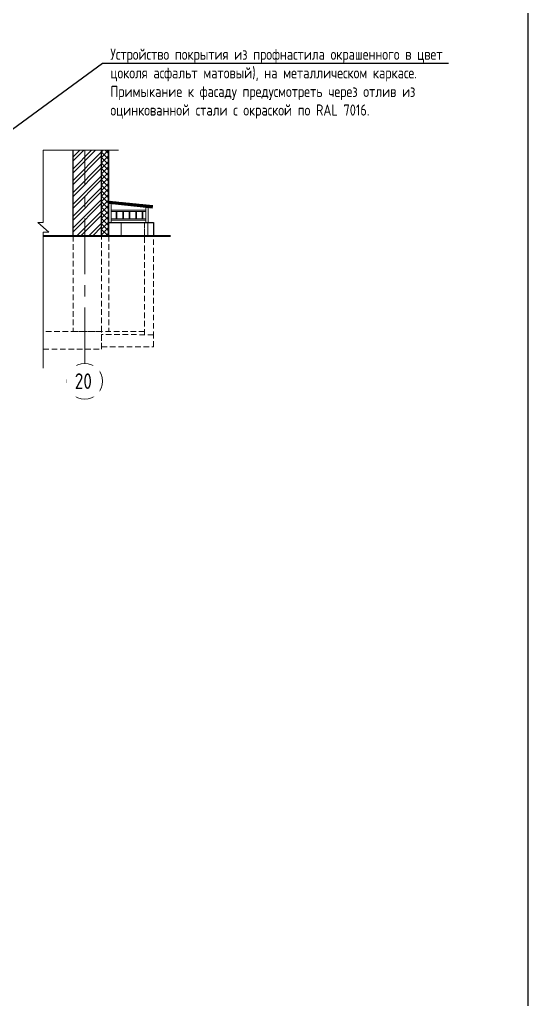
# Model space of a CAD drawing. Header units: millimetres. Extents: x -136099598 to 9192475, y 0 to 347021.
# Drawn here: x -257565 to -245923, y 256438 to 278391 of the extents above; entities that cross this region are included whole.
import ezdxf
from ezdxf import colors
from ezdxf.entities.mleader import LeaderData, LeaderLine
from ezdxf.math import Vec2, Vec3

# ---------------------------------------------------------------- set-up
doc = ezdxf.new("R2010")
doc.units = ezdxf.units.MM
doc.header["$MEASUREMENT"] = 0
doc.linetypes.add('01_base$0$DASHED2', pattern=[0.375, 0.25, -0.125])
doc.linetypes.add('CENTER', pattern=[2, 1.25, -0.25, 0.25, -0.25])
doc.layers.get('0').update_dxf_attribs({"color": 250, "lineweight": 9})
doc.layers.get('Defpoints').update_dxf_attribs({"color": 8})
for name, color, linetype, lineweight in [('!_Цоколь', 7, 'Continuous', 0), ('_0', 250, 'Continuous', 9), ('_Фасад', 7, 'Continuous', 9), ('АР_Навесной фасад', 5, 'Continuous', 5), ('АР_Оси', 193, 'Continuous', 9), ('АР_Сущ Несущая стена', 202, 'Continuous', 30), ('АР_тонкая линия', 250, 'Continuous', 0), ('АР_Утеплитель', 250, 'Continuous', 9), ('АР_Штриховка кирпич', 250, 'Continuous', 9), ('Ограждение', 250, 'Continuous', 9), ('пунктир', 251, 'Continuous', 13), ('фасады', 7, 'Continuous', 9)]:
    doc.layers.add(name, color=color, linetype=linetype, lineweight=lineweight)
doc.layers.add('_RAMKA', color=7, linetype='Continuous')
doc.layers.add('RAL 7016', color=7, linetype='Continuous', lineweight=0, true_color=0x383e42)
doc.layers.add('АР-Выноски', color=5, linetype='Continuous', lineweight=5, plot=False)
doc.styles.add('ICOCPEUR', font='isocpeur.ttf')
doc.styles.add('ISOCPEUR', font='isocpeur.ttf', dxfattribs={"width": 0.7})
doc.styles.add('Архитектурный', font='isocpeur.ttf', dxfattribs={"width": 0.7})
doc.styles.add('ГОСТ 2.304', font='isocpeur.ttf', dxfattribs={"width": 0.7})
doc.dimstyles.new('R_100', dxfattribs={"dimtxt": 270, "dimasz": 120, "dimexe": 100, "dimexo": 100, "dimgap": 80, "dimtad": 1, "dimdec": 0, "dimrnd": 5, "dimzin": 0, "dimdsep": 46, "dimtxsty": 'ISOCPEUR', "dimblk": 'ARCHTICK', "dimcen": 100, "dimdle": 100, "dimclrd": 256, "dimclre": 256, "dimclrt": 256, "dimadec": 0, "dimazin": 0, "dimtfac": 2, "dimtdec": 0, "dimtofl": 0, "dimtmove": 1, "dimatfit": 3, "dimfxl": 1, "dimtvp": 3, "dimtfill": 1, "dimtolj": 1, "dimtzin": 0, "dimarcsym": 0})

# ---------------------------------------------------------------- blocks, each defined once
blk = doc.blocks.new('_ArchTick')
at = {"color": 0, "linetype": 'ByBlock', "const_width": 0.15}
blk.add_lwpolyline([(-0.5, -0.5), (0.5, 0.5)], dxfattribs=at)
blk = doc.blocks.new('*D543')
at = {"lineweight": -2, "ltscale": 100, "transparency": 16777216}
for p, q in [((-322915.9611550377, 321716.8480520577), (-323994.7537746767, 321716.8480520577)), ((-323919.7537746767, 321791.8480520577), (-323919.7537746767, 318191.9133436784)), ((-322915.9611550377, 318266.9133436784), (-323994.7537746767, 318266.9133436784))]:
    blk.add_line(p, q, dxfattribs=at)
at = {"layer": '_0', "lineweight": -2, "ltscale": 150, "transparency": 16777216}
for p, q in [((-73984.0235998849, 163209.0478617445), (-73199.4064356127, 163209.0478617445)), ((-73299.4064356127, 163309.0478617445), (-73299.4064356127, 161910.8352908959)), ((-74201.64648472087, 162010.8352908959), (-73199.4064356127, 162010.8352908959))]:
    blk.add_line(p, q, dxfattribs=at)
at = {"layer": 'Defpoints', "color": 0, "ltscale": 100, "transparency": 16777216}
for p in [(-322915.9611550377, 321716.8480520577), (-323919.7537746767, 318266.9133436784), (-322915.9611550377, 318266.9133436784)]:
    blk.add_point(p, dxfattribs=at)
at = {"layer": 'Defpoints', "color": 0, "ltscale": 150, "transparency": 16777216}
for p in [(-74084.0235998849, 163209.0478617445), (-74301.64648472087, 162010.8352908959), (-73299.4064356127, 162010.8352908959)]:
    blk.add_point(p, dxfattribs=at)
at = {"lineweight": -2, "ltscale": 100, "transparency": 16777216, "xscale": 75, "yscale": 75, "zscale": 75}
for p, rotation in [((-323919.7537746767, 321716.8480520577), 90), ((-323919.7537746767, 318266.9133436784), 270)]:
    blk.add_blockref('_ArchTick', p, dxfattribs=dict(at, rotation=rotation))
at = {"layer": '_0', "lineweight": -2, "ltscale": 150, "transparency": 16777216, "xscale": 120, "yscale": 120, "zscale": 120}
for p, rotation in [((-73299.4064356127, 163209.0478617445), 90), ((-73299.4064356127, 162010.8352908959), 270)]:
    blk.add_blockref('_ArchTick', p, dxfattribs=dict(at, rotation=rotation))
at = {"ltscale": 100, "transparency": 16777216, "insert": (-324034.7537746947, 320066.8806978679), "char_height": 150, "attachment_point": 5, "rotation": 90, "style": 'Архитектурный', "bg_fill": 3, "box_fill_scale": 1.25, "bg_fill_color": 256, "bg_fill_true_color": 13158600, "bg_fill_transparency": 0}
blk.add_mtext('\\A1;3450', dxfattribs=at)
at = {"layer": '_0', "ltscale": 150, "transparency": 16777216, "insert": (-73514.40643561265, 162609.9415763202), "char_height": 270, "attachment_point": 5, "rotation": 90, "style": 'ISOCPEUR', "bg_fill": 3, "box_fill_scale": 1.25, "bg_fill_color": 256, "bg_fill_true_color": 13158600, "bg_fill_transparency": 0}
blk.add_mtext('\\A1;1200', dxfattribs=at)
blk = doc.blocks.new('*D544')
at = {"lineweight": -2, "ltscale": 100, "transparency": 16777216}
for p, q in [((-311801.2693874075, 318267.0037864238), (-311801.2693874075, 317656.18313153)), ((-312701.6101674569, 317954.8275467103), (-312701.6101674569, 317656.18313153)), ((-312776.6101674569, 317731.18313153), (-311726.2693874075, 317731.18313153))]:
    blk.add_line(p, q, dxfattribs=at)
at = {"layer": '_0', "lineweight": -2, "ltscale": 150, "transparency": 16777216}
for p, q in [((-76419.6081123042, 160810.8303668521), (-76585.36841312525, 160810.8303668521)), ((-76485.36841312525, 160910.8303668521), (-76485.36841312525, 159812.7396127203)), ((-76419.74874380998, 159912.7396127203), (-76585.36841312525, 159912.7396127203))]:
    blk.add_line(p, q, dxfattribs=at)
at = {"layer": 'Defpoints', "color": 0, "ltscale": 100, "transparency": 16777216}
for p in [(-311801.2693874075, 318267.0037864238), (-312701.6101674569, 317954.8275467103), (-311801.2693874075, 317731.18313153)]:
    blk.add_point(p, dxfattribs=at)
at = {"layer": 'Defpoints', "color": 0, "ltscale": 150, "transparency": 16777216}
for p in [(-76319.6081123042, 160810.8303668521, -1.383747991065071), (-76485.36841312525, 159912.7396127203), (-76319.74874380998, 159912.7396127203, -0.3259029451725155)]:
    blk.add_point(p, dxfattribs=at)
at = {"lineweight": -2, "ltscale": 100, "transparency": 16777216, "xscale": 75, "yscale": 75, "zscale": 75, "rotation": 180}
blk.add_blockref('_ArchTick', (-312701.6101674569, 317731.18313153), dxfattribs=at)
at = {"lineweight": -2, "ltscale": 100, "transparency": 16777216, "xscale": 75, "yscale": 75, "zscale": 75}
blk.add_blockref('_ArchTick', (-311801.2693874075, 317731.18313153), dxfattribs=at)
at = {"layer": '_0', "lineweight": -2, "ltscale": 150, "transparency": 16777216, "xscale": 120, "yscale": 120, "zscale": 120}
for p, rotation in [((-76485.36841312525, 160810.8303668521), 90), ((-76485.36841312525, 159912.7396127203), 270)]:
    blk.add_blockref('_ArchTick', p, dxfattribs=dict(at, rotation=rotation))
at = {"ltscale": 100, "transparency": 16777216, "insert": (-312251.4397774322, 317846.18313153), "char_height": 150, "attachment_point": 5, "style": 'Архитектурный', "bg_fill": 3, "box_fill_scale": 1.25, "bg_fill_color": 256, "bg_fill_true_color": 13158600, "bg_fill_transparency": 0}
blk.add_mtext('\\A1;900', dxfattribs=at)
at = {"layer": '_0', "ltscale": 150, "transparency": 16777216, "insert": (-76700.3684131252, 160361.7849897862), "char_height": 270, "attachment_point": 5, "rotation": 90, "style": 'ISOCPEUR', "bg_fill": 3, "box_fill_scale": 1.25, "bg_fill_color": 256, "bg_fill_true_color": 13158600, "bg_fill_transparency": 0}
blk.add_mtext('\\A1;900', dxfattribs=at)

msp = doc.modelspace()

# ---------------------------------------------------------------- hatches: boundary and pattern name
at = {"layer": '!_Цоколь', "lineweight": 0, "ltscale": 5, "true_color": 0x636466}
h = msp.add_hatch(dxfattribs=at)
h.set_pattern_fill('ANSI37', color=251, scale=4800, angle=44.99999999999999)
h.set_pattern_definition([(90, (-213292.7192570207, 8171.371100560413), (-600, 1.13686837721616e-13), []), (180, (-213292.7192570207, 8171.371100560413), (-1.70530256582424e-13, -600), [])])
h.paths.add_polyline_path([(-255567.9768419197, 273839.804175683), (-254570.0034843296, 273840.198365288), (-254569.3299833533, 273540.3852107395), (-255567.988106647, 273540.3875444385)])
at = {"layer": 'RAL 7016', "ltscale": 100, "true_color": 0x000000, "transparency": 33554687}
h = msp.add_hatch(dxfattribs=at)
h.set_pattern_fill('ANSI32', color=18, scale=400, angle=45)
h.set_pattern_definition([(90, (8363712591.046086, 936321315.864407), (-150, 0), []), (90, (8363712641.046086, 936321365.8644068), (-150, 0), [])])
h.paths.add_polyline_path([(-255567.9881070313, 274325.6525331954), (-254582.7329855466, 274225.0570641351), (-254586.3458106663, 274175.4436408287), (-255567.988107267, 274275.5241338118)])
at = {"layer": 'АР_Утеплитель', "ltscale": 100}
h = msp.add_hatch(dxfattribs=at)
h.set_pattern_fill('ANSI37', color=256, scale=700)
h.set_pattern_definition([(45, (-1236770.596371204, 307846.5547254764), (-61.87184335382291, 61.87184335382291), []), (135, (-1236770.596371204, 307846.5547254764), (-61.87184335382291, -61.8718433538229), [])])
h.paths.add_polyline_path([(-255577.9881072668, 273769.409813925), (-255727.9881072677, 273769.409813925), (-255727.9881072677, 275464.7634514323), (-255577.9881072668, 275464.7634514323)])
h.paths.add_polyline_path([(-255727.9881072673, 273545.3875444387), (-255577.9881072669, 273545.3875444387), (-255577.9881072668, 273769.409813925), (-255727.9881072674, 273769.409813925)])
at = {"layer": 'АР_Штриховка кирпич', "ltscale": 100}
h = msp.add_hatch(dxfattribs=at)
h.set_pattern_fill('ANSI32', color=256, scale=500)
h.set_pattern_definition([(45, (-330059.0165507736, 7523.129135490686), (-132.5825214724777, 132.5825214724777), []), (45, (-329970.6282032736, 7523.129135490686), (-132.5825214724777, 132.5825214724777), [])])
h.paths.add_polyline_path([(-256367.9869192946, 273545.3875444387), (-255727.9869192947, 273545.3875444387), (-255727.9911569749, 275464.7634514323), (-256367.9911569749, 275464.7634514323)])

# ---------------------------------------------------------------- linework, layer by layer
at = {"color": 18, "lineweight": 30, "ltscale": 150, "true_color": 0x000000}
msp.add_line((-255567.9880465692, 273842.579342005, 0.03791694842675164), (-254569.6667142506, 273841.8244813059, -0.04189659895639111), dxfattribs=at)
at = {"layer": '_Фасад', "lineweight": 30}
for p, q in [((-255567.9881079863, 273545.3875444388, 0.04722538118168296), (-255567.988107267, 274906.3401959914, 0.01475205577207483)), ((-255567.9881070313, 274325.6525331954, 0.01475203549398096), (-254582.7329855466, 274225.0570641351, 0.05125457697943216)), ((-255557.8301096429, 274274.9821179482, 0.1061705270030837), (-254586.1144993474, 274175.1715415417, 0.05125457697943216)), ((-254569.6667142506, 273841.8244813059, -0.04189659895639111), (-254569.6667134172, 273540.3875447011, -0.0795206346475186))]:
    msp.add_line(p, q, dxfattribs=at)
at = {"layer": 'АР_Навесной фасад', "ltscale": 100}
for p, q in [((-255577.988107267, 273545.3875444387, 0.01475205575488125), (-255577.9881069402, 275465.7455779808)), ((-255567.988107267, 273545.3875444387, 0.01475205575488125), (-255567.9881069402, 275460.9331578929))]:
    msp.add_line(p, q, dxfattribs=at)
at = {"layer": 'АР_Оси', "linetype": 'CENTER', "ltscale": 1000}
msp.add_line((-256107.3141603454, 270687.7985960027, -0.09141847124820246), (-256107.3141603454, 275464.7634514323, -0.09141847124820246), dxfattribs=at)
at = {"layer": 'АР_Оси', "ltscale": 0.5}
msp.add_circle((-256107.3141603454, 270287.7985960027, -0.09141847124820246), 400, dxfattribs=at)
at = {"layer": 'АР_Сущ Несущая стена', "ltscale": 100}
for p, q in [((-256367.9881072674, 273545.3875444387, 0.01475205575488125), (-256367.9881069406, 275465.7455779808)), ((-255727.9881072675, 273545.3875444387, 0.01475205575488125), (-255727.9881069409, 275465.7455779808))]:
    msp.add_line(p, q, dxfattribs=at)
at = {"layer": 'АР_тонкая линия', "color": 3, "lineweight": 40, "ltscale": 100}
msp.add_line((-254185.1246680254, 273540.3875444385, 0.0631059453583257), (-257033.9474215037, 273540.3875444385), dxfattribs=at)
at = {"layer": 'Ограждение', "ltscale": 50, "elevation": 0.03929645173840868}
msp.add_lwpolyline([(-255517.9112657442, 274270.8818207246), (-255567.988107171, 274275.022039925), (-255568.0688416662, 273842.55993113), (-255518.0688416662, 273842.55993113)], close=True, dxfattribs=at)
at = {"layer": 'Ограждение'}
for points, elevation in [([(-254738.2174768541, 274088.650488237), (-255517.5990774934, 274088.6514440695)], 0.03929645173840868), ([(-254738.2174768541, 274124.6256598327), (-255517.5841849153, 274124.6790274301)], 0.03929645173840868), ([(-255402.505652789, 273925.3140204584), (-255402.5080529571, 274088.7427806276)], 0.1067504421491198), ([(-255386.5080529571, 274088.7429203409), (-255386.505652789, 273925.3140204584), (-255386.505652789, 273925.3140204584)], 0.1067504421491198), ([(-255256.5057659079, 273925.2306585685), (-255256.508166076, 274088.6594186185)], 0.1067504421491198), ([(-255240.508166076, 274088.6595583318), (-255240.5057659079, 273925.2306585685), (-255240.5057659079, 273925.2306585685)], 0.1067504421491198), ([(-255110.5057858391, 273925.1960772425), (-255110.5081860072, 274088.6248372925)], 0.1067504421491198), ([(-255094.5081860072, 274088.6249770058), (-255094.5057858391, 273925.1960772425), (-255094.5057858391, 273925.1960772425)], 0.1067504421491198), ([(-254964.5058995094, 273925.2562486459), (-254964.5082996776, 274088.6850086959)], 0.1067504421491198), ([(-254948.5082996776, 274088.6851484092), (-254948.5058995094, 273925.2562486459), (-254948.5058995094, 273925.2562486459)], 0.1067504421491198), ([(-254818.5059194405, 273925.2216673199), (-254818.5083196087, 274088.6504273699)], 0.1067504421491198), ([(-254802.5083196087, 274088.6505670832), (-254802.5059194405, 273925.2216673199), (-254802.5059194405, 273925.2216673199)], 0.1067504421491198), ([(-254738.3487799026, 273900.4094790673), (-255517.7303805418, 273900.1568863176), (-255517.7303805418, 273925.1568863176), (-254738.3487799026, 273925.3577502533)], 0.1067504421491198)]:
    msp.add_lwpolyline(points, dxfattribs=dict(at, elevation=elevation))
at = {"layer": 'Ограждение', "ltscale": 50, "elevation": 0.08522895612425882}
msp.add_lwpolyline([(-254688.3487799026, 274185.6726206255), (-254688.3487799026, 273841.9537932136), (-254738.3487799026, 273841.9537932136), (-254738.3487799026, 274190.8084121755)], dxfattribs=at)
at = {"layer": 'пунктир', "linetype": '01_base$0$DASHED2', "ltscale": 500}
for p, q in [((-255567.988107267, 273545.3875444387, -0.0766664154933212), (-255567.9881022028, 271404.0453703393, -0.01265884315361987)), ((-254768.3464047883, 271404.0453703392, -0.07592470894681443), (-255727.9881069407, 271404.0453703392))]:
    msp.add_line(p, q, dxfattribs=at)
at = {"layer": 'пунктир', "linetype": '01_base$0$DASHED2', "ltscale": 500, "elevation": -0.06070861680195486}
msp.add_lwpolyline([(-254768.3465529379, 273540.3875444385), (-254770.2438330119, 273840.1702674835), (-254770.2438330119, 273840.1702674835), (-254768.3465529379, 273540.3875444385)], dxfattribs=at)
at = {"layer": 'пунктир', "linetype": '01_base$0$DASHED2', "ltscale": 500}
for points, elevation in [([(-254768.2846824247, 273841.8281034917), (-254569.6630102164, 273841.8281034917), (-254569.724728085, 271330.1631471007), (-254768.3464002933, 271330.1631471006)], -0.06070861680195486), ([(-255727.9881072675, 273545.3875444387), (-256367.9881072674, 273545.3875444387), (-256367.9881069406, 271404.0452375131), (-255727.9881069407, 271404.0452375131)], -0.09141847124820246), ([(-254388.3464779095, 273540.3875444385), (-254388.3464779095, 273540.3875444385)], -0.06070861680195486)]:
    msp.add_lwpolyline(points, close=True, dxfattribs=dict(at, elevation=elevation))
for points in [[(-255727.9881069407, 271404.0452375131), (-257033.9474215037, 271404.0452375131), (-257033.9474215037, 271004.2077547657), (-255727.9881069407, 271004.2077547657)], [(-254569.7814808647, 271330.8182163932), (-255727.9875785797, 271334.0452375151), (-255727.9881687531, 271062.5485022619), (-254569.7820710381, 271059.3190927854)]]:
    msp.add_lwpolyline(points, close=True, dxfattribs=at)
at = {"layer": 'фасады', "color": 18, "lineweight": 5, "ltscale": 150, "true_color": 0x000000}
for points in [[(-255353.1623385646, 275464.7634514323), (-257033.9474215037, 275464.7634514323), (-257033.9474215037, 273844.8667561498)], [(-257033.9474215037, 273630.8045212606), (-256911.1176965586, 273630.8045212606), (-257156.7680748296, 273844.8667561498), (-257033.9474215037, 273844.8667561498)], [(-257033.9474215037, 273630.8045212606), (-257033.9474215037, 270579.3165177044)]]:
    msp.add_lwpolyline(points, dxfattribs=at)

# ---------------------------------------------------------------- leaders
at = {"layer": 'АР-Выноски'}
ml = msp.add_multileader_mtext('Standard', dxfattribs=at)
ml.set_content('{\\W0.8;Устройство покрытия из профнастила окрашенного в цвет цоколя асфальт матовый), на металлическом каркасе. Примыкание к фасаду предусмотреть через отлив из оцинкованной стали с окраской по RAL 7016.}', color=256, style='ICOCPEUR')
ml.set_leader_properties()
ml.build(insert=Vec2(0, 0))
ml.multileader.update_dxf_attribs({"text_left_attachment_type": 6, "text_right_attachment_type": 6, "dogleg_length": 100, "arrow_head_size": 250})
ctx = ml.context
ctx.base_point, ctx.char_height, ctx.arrow_head_size, ctx.landing_gap_size, ctx.plane_origin = Vec3(-255555.980841279, 277415.4439267516), 250, 250, 25, Vec3(-273011.9275877766, 274344.9043266603)
ctx.left_attachment, ctx.right_attachment = 6, 6
notes = []
notes.append((ctx, [(1, (1, 1, 0), (-255705.980841279, 277415.4439267516), (1, 0), 150, [(1, [(-262927.4171223044, 274263.9940610826), (-260030.303097467, 274248.5114485613)], 0, [])])]))
ctx.mtext.insert, ctx.mtext.width, ctx.mtext.defined_height, ctx.mtext.flow_direction = Vec3(-255530.980841279, 277740.4439267516), 7495.417588155717, 1348.423996232902, 5
for ctx, leaders in notes:
    for number, flags, end, landing, length, lines in leaders:
        leader = LeaderData()
        leader.index, (leader.has_last_leader_line, leader.has_dogleg_vector, leader.attachment_direction) = number, flags
        leader.last_leader_point, leader.dogleg_vector, leader.dogleg_length = Vec3(end), Vec3(landing), length
        for number, points, colour, breaks in lines:
            line = LeaderLine()
            line.index, line.vertices, line.color, line.breaks = number, Vec3.list(points), colors.encode_raw_color(colour), breaks
            leader.lines.append(line)
        ctx.leaders.append(leader)

# ---------------------------------------------------------------- next in the draw order: texts
at = {"layer": 'АР_Оси', "insert": (-255946.0240995398, 270465.5774133686, -0.09141847124820246), "char_height": 350, "width": 392.560785356909, "attachment_point": 3, "line_spacing_factor": 1.149209049011902, "style": 'ГОСТ 2.304', "bg_fill": 2}
msp.add_mtext('{\\W0.8;20}', dxfattribs=at)

# ---------------------------------------------------------------- next in the draw order: linework, layer by layer
at = {"layer": '_RAMKA', "ltscale": 100}
msp.add_lwpolyline([(-246172.6229484454, 243029.0014999993), (-246172.6229484454, 326029.0014999993), (-362472.6229484454, 326029.0014999993), (-362472.6229484454, 243029.0014999993)], close=True, dxfattribs=at)

# ---------------------------------------------------------------- next in the draw order: dimensions: what is measured, and where the dimension line sits
at = {"layer": '_0', "ltscale": 150}
dim = msp.add_linear_dim(base=(-73299.4064356127, 162010.8352908959), p1=(-74084.02359988487, 163209.0478617444), p2=(-74301.64648472084, 162010.8352908958), angle=90, dimstyle='R_100', override={"dimpost": '\\X'}, dxfattribs=at)
dim.commit()
dim.dimension.update_dxf_attribs({"geometry": '*D543', "text_midpoint": (-73514.40643561265, 162609.9415763202)})

# ---------------------------------------------------------------- next in the draw order: dimensions: what is measured, and where the dimension line sits
dim = msp.add_linear_dim(base=(-76485.36841312525, 159912.7396127203), p1=(-76319.60811230417, 160810.8303668521, -1.383747991065071), p2=(-76319.74874380995, 159912.7396127202, -0.3259029451725155), angle=90, dimstyle='R_100', override={"dimpost": '\\X'}, dxfattribs=at)
dim.commit()
dim.dimension.update_dxf_attribs({"geometry": '*D544', "text_midpoint": (-76700.3684131252, 160361.7849897862)})

doc.saveas('drawing.dxf')
